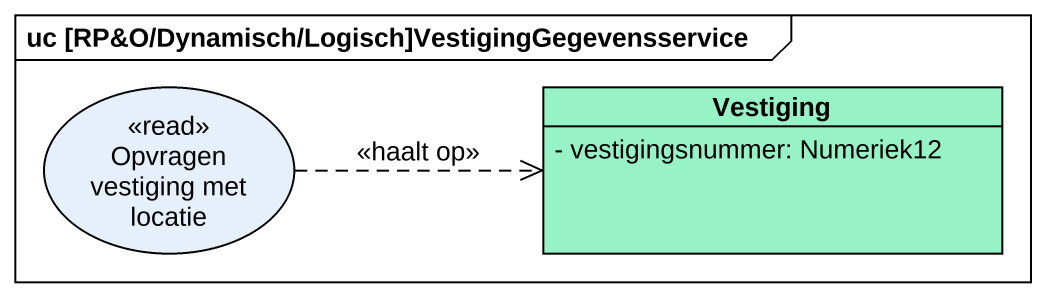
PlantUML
@startuml
mainframe uc [RP&O/Dynamisch/Logisch]VestigingGegevensservice
allowmixing
hide circle
hide empty members
skinparam classAttributeIconSize 0
usecase "Opvragen vestiging met locatie" as Opvragen_vestiging_met <<read>>
class Vestiging #97F3C5 {
  - vestigingsnummer: Numeriek12
}
Opvragen_vestiging_met .right.> Vestiging : <<haalt op>>
@enduml
